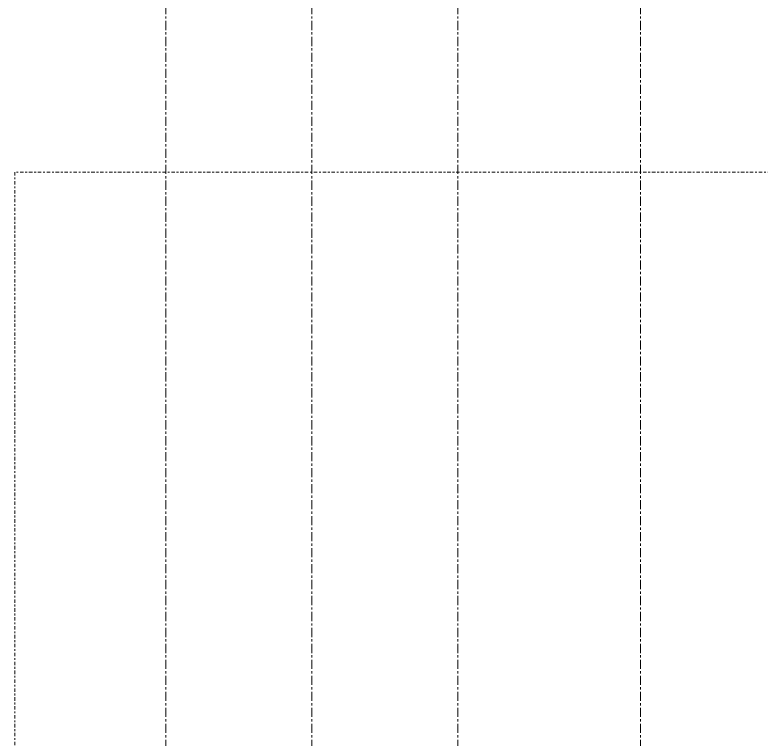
# Model space of a CAD drawing. Header units: inches. Extents: x 21380 to 98133, y -290 to 853.
# Drawn here: x 38724.52 to 38765.39, y 354.75 to 394.42 of the extents above; entities that cross this region are included whole.
import ezdxf

# ---------------------------------------------------------------- set-up
doc = ezdxf.new("R2010")
doc.units = ezdxf.units.IN
doc.header["$MEASUREMENT"] = 0
doc.linetypes.add('Dash Dot 3_16_', pattern=[0.3125, 0.1875, -0.0625, 0, -0.0625])
doc.linetypes.add('Grid Line 1_2_', pattern=[0.875, 0.5, -0.125, 0.125, -0.125])
doc.layers.add('A-ANNO-SYMB', color=150, linetype='Continuous', lineweight=9)
doc.layers.add('S-GRID', color=1, linetype='Continuous', lineweight=9)

msp = doc.modelspace()

# ---------------------------------------------------------------- linework, layer by layer
at = {"layer": 'A-ANNO-SYMB', "linetype": 'Dash Dot 3_16_'}
for p, q in [((38724.521, 385.801), (38724.521, -54.264)), ((38770.815, 385.801), (38724.521, 385.801))]:
    msp.add_line(p, q, dxfattribs=at)
at = {"layer": 'S-GRID', "linetype": 'Grid Line 1_2_'}
for p, q in [((38732.779, -273.161), (38732.779, 671.892)), ((38740.779, -273.161), (38740.779, 671.892)), ((38740.779, -273.161), (38740.779, 671.892)), ((38748.779, -273.161), (38748.779, 671.892)), ((38758.779, -273.161), (38758.779, 671.892)), ((38758.779, -273.161), (38758.779, 671.892))]:
    msp.add_line(p, q, dxfattribs=at)

doc.saveas('drawing.dxf')
